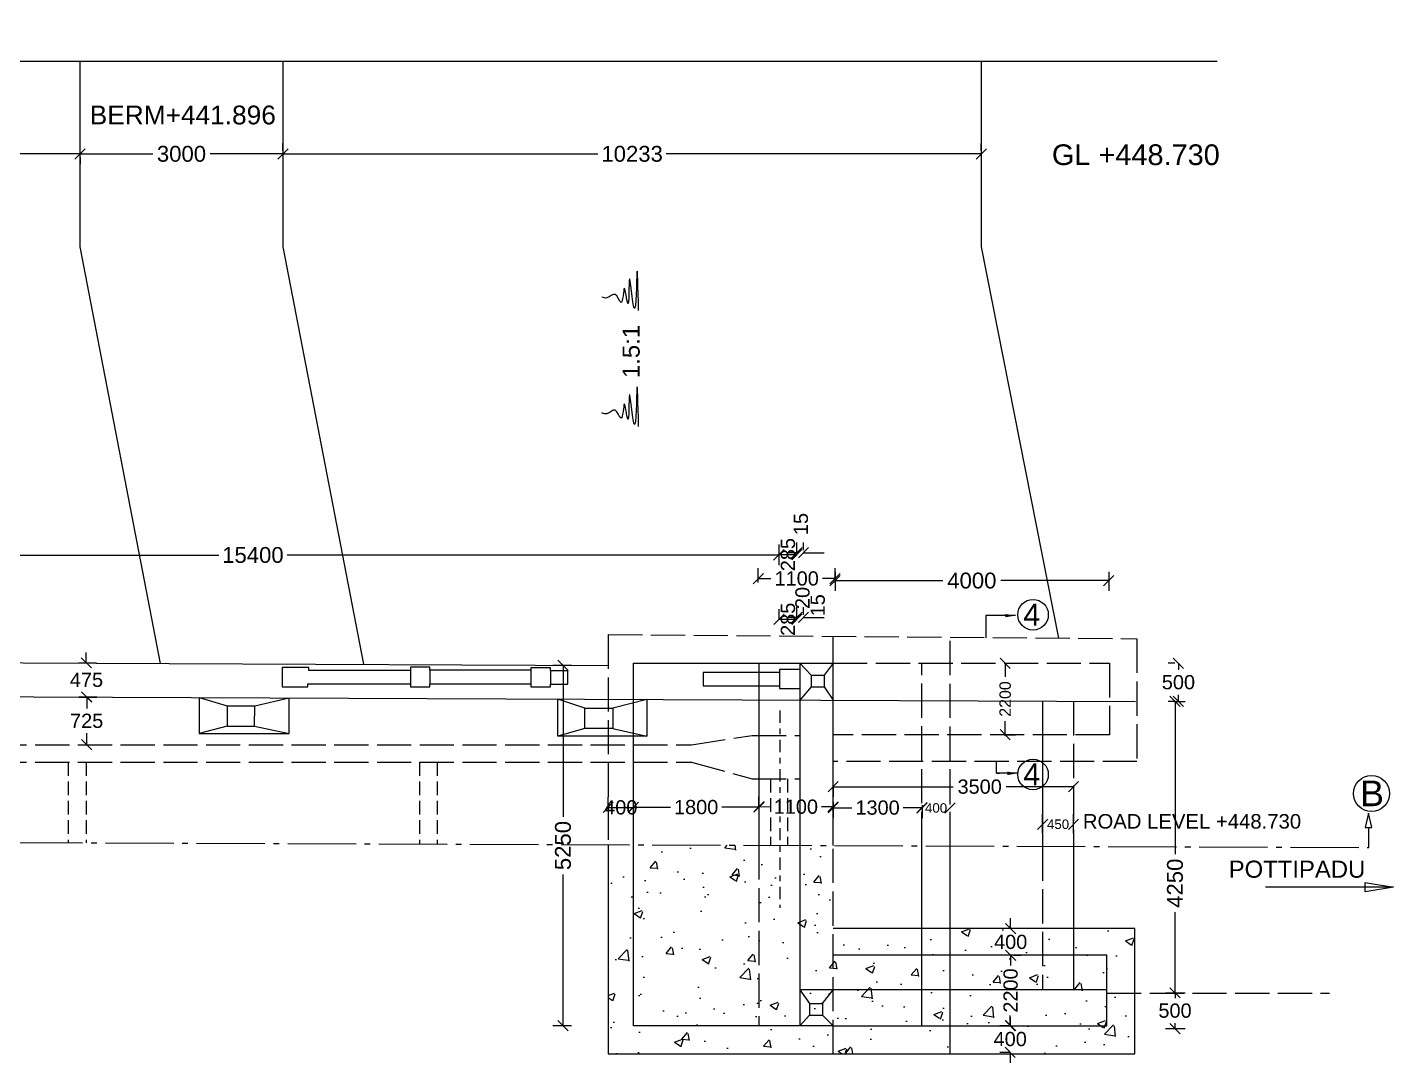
# Model space of a CAD drawing. Header units: inches. Extents: x 19201.6 to 19297.2, y 19008.4 to 19074.4.
# Drawn here: x 19255.71 to 19279.64, y 19025.05 to 19043.22 of the extents above; entities that cross this region are included whole.
import ezdxf

# ---------------------------------------------------------------- set-up
doc = ezdxf.new("R2010")
doc.units = ezdxf.units.IN
doc.header["$MEASUREMENT"] = 0
doc.linetypes.add('ACAD_ISO02W100', pattern=[15, 12, -3])
doc.linetypes.add('ACAD_ISO04W100', pattern=[30, 24, -3, 0, -3])
for name, color, linetype in [('DIMENSION', 255, 'Continuous'), ('DRAWING', 2, 'Continuous'), ('HATCH', 255, 'Continuous'), ('TEXT', 255, 'Continuous')]:
    doc.layers.add(name, color=color, linetype=linetype)
doc.styles.get("Standard").update_dxf_attribs({"font": 'arial.ttf'})
doc.dimstyles.get("Standard").update_dxf_attribs({"dimtxt": 0.25, "dimasz": 0.18, "dimexe": 0.18, "dimexo": 0.0625, "dimgap": 0.09, "dimtad": 0, "dimtih": 1, "dimtoh": 1, "dimdec": 4, "dimzin": 0, "dimdsep": 46, "dimtxsty": 'Standard', "dimblk": 'OBLIQUE', "dimcen": 0.09, "dimadec": 0, "dimazin": 0, "dimtfac": 1, "dimtdec": 4, "dimtofl": 0, "dimtmove": 0, "dimatfit": 3, "dimfxl": 1, "dimtolj": 1, "dimtzin": 0, "dimarcsym": 0})

# ---------------------------------------------------------------- blocks, each defined once
blk = doc.blocks.new('_Oblique')
at = {"color": 0, "linetype": 'ByBlock', "lineweight": -2}
blk.add_line((-0.5, -0.5), (0.5, 0.5), dxfattribs=at)
blk = doc.blocks.new('*D2')
at = {"layer": 'Defpoints', "color": 0, "transparency": 16777216}
for p in [(19272.958, 19026.934), (19272.958, 19025.698), (19272.966, 19025.698)]:
    blk.add_point(p, dxfattribs=at)
at = {"layer": 'DIMENSION', "color": 0, "lineweight": -2, "transparency": 16777216}
for p, q in [((19272.966, 19026.934), (19272.966, 19026.781)), ((19273.02, 19026.934), (19273.146, 19026.934)), ((19272.966, 19025.698), (19272.966, 19025.851)), ((19273.02, 19025.698), (19273.146, 19025.698))]:
    blk.add_line(p, q, dxfattribs=at)
at = {"layer": 'DIMENSION', "color": 0, "lineweight": -2, "transparency": 16777216, "xscale": 0.18, "yscale": 0.18, "zscale": 0.18}
for p, rotation in [((19272.966, 19026.934), 90), ((19272.966, 19025.698), 270)]:
    blk.add_blockref('_Oblique', p, dxfattribs=dict(at, rotation=rotation))
at = {"layer": 'DIMENSION', "color": 0, "transparency": 16777216, "insert": (19272.966, 19026.316), "char_height": 0.25, "attachment_point": 5, "rotation": 90}
blk.add_mtext('\\A1;2200', dxfattribs=at)
blk = doc.blocks.new('*D4')
at = {"layer": 'Defpoints', "color": 0, "transparency": 16777216}
for p in [(19273.025, 19027.403), (19272.966, 19026.934), (19273.025, 19026.934)]:
    blk.add_point(p, dxfattribs=at)
at = {"layer": 'DIMENSION', "color": 0, "lineweight": -2, "transparency": 16777216}
for p, q in [((19272.966, 19027.403), (19272.966, 19027.583)), ((19272.963, 19027.403), (19272.786, 19027.403)), ((19272.963, 19026.934), (19272.786, 19026.934)), ((19272.966, 19026.934), (19272.966, 19026.754))]:
    blk.add_line(p, q, dxfattribs=at)
at = {"layer": 'DIMENSION', "color": 0, "lineweight": -2, "transparency": 16777216, "xscale": 0.18, "yscale": 0.18, "zscale": 0.18}
for p, rotation in [((19272.966, 19027.403), 270), ((19272.966, 19026.934), 90)]:
    blk.add_blockref('_Oblique', p, dxfattribs=dict(at, rotation=rotation))
at = {"layer": 'DIMENSION', "color": 0, "transparency": 16777216, "insert": (19272.966, 19027.168), "char_height": 0.25, "attachment_point": 5}
blk.add_mtext('\\A1;400', dxfattribs=at)
blk = doc.blocks.new('*D5')
at = {"layer": 'Defpoints', "color": 0, "transparency": 16777216}
for p in [(19273.017, 19025.698), (19272.958, 19025.229), (19273.017, 19025.229)]:
    blk.add_point(p, dxfattribs=at)
at = {"layer": 'DIMENSION', "color": 0, "lineweight": -2, "transparency": 16777216}
for p, q in [((19272.958, 19025.698), (19272.958, 19025.878)), ((19272.954, 19025.698), (19272.778, 19025.698)), ((19272.954, 19025.229), (19272.778, 19025.229)), ((19272.958, 19025.229), (19272.958, 19025.049))]:
    blk.add_line(p, q, dxfattribs=at)
at = {"layer": 'DIMENSION', "color": 0, "lineweight": -2, "transparency": 16777216, "xscale": 0.18, "yscale": 0.18, "zscale": 0.18}
for p, rotation in [((19272.958, 19025.698), 270), ((19272.958, 19025.229), 90)]:
    blk.add_blockref('_Oblique', p, dxfattribs=dict(at, rotation=rotation))
at = {"layer": 'DIMENSION', "color": 0, "transparency": 16777216, "insert": (19272.958, 19025.463), "char_height": 0.25, "attachment_point": 5}
blk.add_mtext('\\A1;400', dxfattribs=at)
blk = doc.blocks.new('*D41')
at = {"layer": 'Defpoints', "color": 0, "transparency": 16777216}
for p in [(19250.435, 19034.032), (19268.896, 19034.032), (19268.896, 19033.958)]:
    blk.add_point(p, dxfattribs=at)
at = {"layer": 'DIMENSION', "color": 0, "lineweight": -2, "transparency": 16777216}
for p, q in [((19250.435, 19033.97), (19250.435, 19033.778)), ((19250.435, 19033.958), (19259.066, 19033.958)), ((19268.896, 19033.958), (19260.265, 19033.958)), ((19268.896, 19033.97), (19268.896, 19033.778))]:
    blk.add_line(p, q, dxfattribs=at)
at = {"layer": 'DIMENSION', "color": 0, "lineweight": -2, "transparency": 16777216, "xscale": 0.18, "yscale": 0.18, "zscale": 0.18, "rotation": 180}
blk.add_blockref('_Oblique', (19250.435, 19033.958), dxfattribs=at)
at = {"layer": 'DIMENSION', "color": 0, "lineweight": -2, "transparency": 16777216, "xscale": 0.18, "yscale": 0.18, "zscale": 0.18}
blk.add_blockref('_Oblique', (19268.896, 19033.958), dxfattribs=at)
at = {"layer": 'DIMENSION', "color": 0, "transparency": 16777216, "insert": (19259.666, 19033.958), "char_height": 0.2778, "attachment_point": 5}
blk.add_mtext('\\A1;15400', dxfattribs=at)
blk = doc.blocks.new('*D42')
at = {"layer": 'Defpoints', "color": 0, "transparency": 16777216}
for p in [(19269.883, 19033.546), (19268.536, 19033.412), (19269.883, 19033.412)]:
    blk.add_point(p, dxfattribs=at)
at = {"layer": 'DIMENSION', "color": 0, "lineweight": -2, "transparency": 16777216}
for p, q in [((19268.536, 19033.475), (19268.536, 19033.726)), ((19269.883, 19033.475), (19269.883, 19033.726)), ((19268.536, 19033.546), (19268.759, 19033.546)), ((19269.883, 19033.546), (19269.661, 19033.546))]:
    blk.add_line(p, q, dxfattribs=at)
at = {"layer": 'DIMENSION', "color": 0, "lineweight": -2, "transparency": 16777216, "xscale": 0.18, "yscale": 0.18, "zscale": 0.18, "rotation": 180}
blk.add_blockref('_Oblique', (19268.536, 19033.546), dxfattribs=at)
at = {"layer": 'DIMENSION', "color": 0, "lineweight": -2, "transparency": 16777216, "xscale": 0.18, "yscale": 0.18, "zscale": 0.18}
blk.add_blockref('_Oblique', (19269.883, 19033.546), dxfattribs=at)
at = {"layer": 'DIMENSION', "color": 0, "transparency": 16777216, "insert": (19269.21, 19033.546), "char_height": 0.25, "attachment_point": 5}
blk.add_mtext('\\A1;1100', dxfattribs=at)
blk = doc.blocks.new('*D50')
at = {"layer": 'Defpoints', "color": 0, "transparency": 16777216}
for p in [(19256.54, 19032.064), (19256.547, 19031.467), (19256.748, 19031.469)]:
    blk.add_point(p, dxfattribs=at)
at = {"layer": 'DIMENSION', "color": 0, "lineweight": -2, "transparency": 16777216}
for p, q in [((19256.602, 19032.065), (19256.921, 19032.069)), ((19256.741, 19032.067), (19256.739, 19032.247)), ((19256.609, 19031.468), (19256.928, 19031.472)), ((19256.748, 19031.469), (19256.75, 19031.289))]:
    blk.add_line(p, q, dxfattribs=at)
at = {"layer": 'DIMENSION', "color": 0, "lineweight": -2, "transparency": 16777216, "xscale": 0.18, "yscale": 0.18, "zscale": 0.18}
for p, rotation in [((19256.741, 19032.067), 270.6913834979884), ((19256.748, 19031.469), 90.69138349798837)]:
    blk.add_blockref('_Oblique', p, dxfattribs=dict(at, rotation=rotation))
at = {"layer": 'DIMENSION', "color": 0, "transparency": 16777216, "insert": (19256.745, 19031.768), "char_height": 0.25, "attachment_point": 5}
blk.add_mtext('\\A1;475', dxfattribs=at)
blk = doc.blocks.new('*D51')
at = {"layer": 'Defpoints', "color": 0, "transparency": 16777216}
for p in [(19256.547, 19031.467), (19256.547, 19030.629), (19256.748, 19030.629)]:
    blk.add_point(p, dxfattribs=at)
at = {"layer": 'DIMENSION', "color": 0, "lineweight": -2, "transparency": 16777216}
for p, q in [((19256.609, 19031.467), (19256.928, 19031.467)), ((19256.748, 19031.467), (19256.748, 19031.265)), ((19256.748, 19030.629), (19256.748, 19030.83)), ((19256.609, 19030.629), (19256.928, 19030.629))]:
    blk.add_line(p, q, dxfattribs=at)
at = {"layer": 'DIMENSION', "color": 0, "lineweight": -2, "transparency": 16777216, "xscale": 0.18, "yscale": 0.18, "zscale": 0.18}
for p, rotation in [((19256.748, 19031.467), 90), ((19256.748, 19030.629), 270)]:
    blk.add_blockref('_Oblique', p, dxfattribs=dict(at, rotation=rotation))
at = {"layer": 'DIMENSION', "color": 0, "transparency": 16777216, "insert": (19256.748, 19031.048), "char_height": 0.25, "attachment_point": 5}
blk.add_mtext('\\A1;725', dxfattribs=at)
blk = doc.blocks.new('*D52')
at = {"layer": 'Defpoints', "color": 0, "transparency": 16777216}
for p in [(19269.213, 19033.966), (19268.902, 19033.904), (19269.213, 19033.904)]:
    blk.add_point(p, dxfattribs=at)
at = {"layer": 'DIMENSION', "color": 0, "lineweight": -2, "transparency": 16777216}
for p, q in [((19268.902, 19033.966), (19268.902, 19034.146)), ((19268.902, 19033.966), (19269.213, 19033.966)), ((19269.213, 19033.966), (19269.213, 19034.146))]:
    blk.add_line(p, q, dxfattribs=at)
at = {"layer": 'DIMENSION', "color": 0, "lineweight": -2, "transparency": 16777216, "xscale": 0.18, "yscale": 0.18, "zscale": 0.18, "rotation": 180}
blk.add_blockref('_Oblique', (19268.902, 19033.966), dxfattribs=at)
at = {"layer": 'DIMENSION', "color": 0, "lineweight": -2, "transparency": 16777216, "xscale": 0.18, "yscale": 0.18, "zscale": 0.18}
blk.add_blockref('_Oblique', (19269.213, 19033.966), dxfattribs=at)
at = {"layer": 'DIMENSION', "color": 0, "transparency": 16777216, "insert": (19269.058, 19033.966), "char_height": 0.25, "attachment_point": 5, "rotation": 90}
blk.add_mtext('\\A1;285', dxfattribs=at)
blk = doc.blocks.new('*D53')
at = {"layer": 'Defpoints', "color": 0, "transparency": 16777216}
for p in [(19269.883, 19033.726), (19274.687, 19033.726), (19274.687, 19033.509)]:
    blk.add_point(p, dxfattribs=at)
at = {"layer": 'DIMENSION', "color": 0, "lineweight": -2, "transparency": 16777216}
for p, q in [((19269.883, 19033.664), (19269.883, 19033.329)), ((19269.883, 19033.509), (19271.775, 19033.509)), ((19274.687, 19033.509), (19272.795, 19033.509)), ((19274.687, 19033.664), (19274.687, 19033.329))]:
    blk.add_line(p, q, dxfattribs=at)
at = {"layer": 'DIMENSION', "color": 0, "lineweight": -2, "transparency": 16777216, "xscale": 0.18, "yscale": 0.18, "zscale": 0.18, "rotation": 180}
blk.add_blockref('_Oblique', (19269.883, 19033.509), dxfattribs=at)
at = {"layer": 'DIMENSION', "color": 0, "lineweight": -2, "transparency": 16777216, "xscale": 0.18, "yscale": 0.18, "zscale": 0.18}
blk.add_blockref('_Oblique', (19274.687, 19033.509), dxfattribs=at)
at = {"layer": 'DIMENSION', "color": 0, "transparency": 16777216, "insert": (19272.285, 19033.509), "char_height": 0.2778, "attachment_point": 5}
blk.add_mtext('\\A1;4000', dxfattribs=at)
blk = doc.blocks.new('*D54')
at = {"layer": 'Defpoints', "color": 0, "transparency": 16777216}
for p in [(19272.788, 19032.06), (19272.788, 19030.804), (19272.87, 19030.804)]:
    blk.add_point(p, dxfattribs=at)
at = {"layer": 'DIMENSION', "color": 0, "lineweight": -2, "transparency": 16777216}
for p, q in [((19272.851, 19032.06), (19273.05, 19032.06)), ((19272.87, 19032.06), (19272.87, 19031.822)), ((19272.87, 19030.804), (19272.87, 19031.042)), ((19272.851, 19030.804), (19273.05, 19030.804))]:
    blk.add_line(p, q, dxfattribs=at)
at = {"layer": 'DIMENSION', "color": 0, "lineweight": -2, "transparency": 16777216, "xscale": 0.18, "yscale": 0.18, "zscale": 0.18}
for p, rotation in [((19272.87, 19032.06), 90), ((19272.87, 19030.804), 270)]:
    blk.add_blockref('_Oblique', p, dxfattribs=dict(at, rotation=rotation))
at = {"layer": 'DIMENSION', "color": 0, "transparency": 16777216, "insert": (19272.87, 19031.432), "char_height": 0.2, "attachment_point": 5, "rotation": 90}
blk.add_mtext('\\A1;2200', dxfattribs=at)
blk = doc.blocks.new('*D55')
at = {"layer": 'Defpoints', "color": 0, "transparency": 16777216}
for p in [(19269.85, 19029.975), (19269.85, 19029.893), (19274.069, 19029.975)]:
    blk.add_point(p, dxfattribs=at)
at = {"layer": 'DIMENSION', "color": 0, "lineweight": -2, "transparency": 16777216}
for p, q in [((19269.85, 19029.913), (19269.85, 19029.713)), ((19269.85, 19029.893), (19271.959, 19029.893)), ((19274.069, 19029.893), (19272.885, 19029.893)), ((19274.069, 19029.913), (19274.069, 19029.713))]:
    blk.add_line(p, q, dxfattribs=at)
at = {"layer": 'DIMENSION', "color": 0, "lineweight": -2, "transparency": 16777216, "xscale": 0.18, "yscale": 0.18, "zscale": 0.18, "rotation": 180}
blk.add_blockref('_Oblique', (19269.85, 19029.893), dxfattribs=at)
at = {"layer": 'DIMENSION', "color": 0, "lineweight": -2, "transparency": 16777216, "xscale": 0.18, "yscale": 0.18, "zscale": 0.18}
blk.add_blockref('_Oblique', (19274.069, 19029.893), dxfattribs=at)
at = {"layer": 'DIMENSION', "color": 0, "transparency": 16777216, "insert": (19272.422, 19029.893), "char_height": 0.25, "attachment_point": 5}
blk.add_mtext('\\A1;3500', dxfattribs=at)
blk = doc.blocks.new('*D61')
at = {"layer": 'Defpoints', "color": 0, "transparency": 16777216}
for p in [(19246.475, 19041.028), (19256.631, 19040.998), (19256.631, 19040.998)]:
    blk.add_point(p, dxfattribs=at)
at = {"layer": 'DIMENSION', "color": 0, "lineweight": -2, "transparency": 16777216}
for p, q in [((19256.631, 19041.06), (19256.631, 19041.178)), ((19246.475, 19040.998), (19251.048, 19040.998)), ((19246.475, 19040.965), (19246.475, 19040.818)), ((19256.631, 19040.998), (19252.057, 19040.998))]:
    blk.add_line(p, q, dxfattribs=at)
at = {"layer": 'DIMENSION', "color": 0, "lineweight": -2, "transparency": 16777216, "xscale": 0.18, "yscale": 0.18, "zscale": 0.18, "rotation": 180}
blk.add_blockref('_Oblique', (19246.475, 19040.998), dxfattribs=at)
at = {"layer": 'DIMENSION', "color": 0, "lineweight": -2, "transparency": 16777216, "xscale": 0.18, "yscale": 0.18, "zscale": 0.18}
blk.add_blockref('_Oblique', (19256.631, 19040.998), dxfattribs=at)
at = {"layer": 'DIMENSION', "color": 0, "transparency": 16777216, "insert": (19251.553, 19040.998), "char_height": 0.2778, "attachment_point": 5}
blk.add_mtext('\\A1;8400', dxfattribs=at)
blk = doc.blocks.new('*D62')
at = {"layer": 'Defpoints', "color": 0, "transparency": 16777216}
for p in [(19256.631, 19040.998), (19260.192, 19040.998), (19260.192, 19040.998)]:
    blk.add_point(p, dxfattribs=at)
at = {"layer": 'DIMENSION', "color": 0, "lineweight": -2, "transparency": 16777216}
for p, q in [((19260.192, 19041.06), (19260.192, 19041.178)), ((19256.631, 19040.998), (19257.907, 19040.998)), ((19256.631, 19040.935), (19256.631, 19040.818)), ((19260.192, 19040.998), (19258.916, 19040.998))]:
    blk.add_line(p, q, dxfattribs=at)
at = {"layer": 'DIMENSION', "color": 0, "lineweight": -2, "transparency": 16777216, "xscale": 0.18, "yscale": 0.18, "zscale": 0.18, "rotation": 180}
blk.add_blockref('_Oblique', (19256.631, 19040.998), dxfattribs=at)
at = {"layer": 'DIMENSION', "color": 0, "lineweight": -2, "transparency": 16777216, "xscale": 0.18, "yscale": 0.18, "zscale": 0.18}
blk.add_blockref('_Oblique', (19260.192, 19040.998), dxfattribs=at)
at = {"layer": 'DIMENSION', "color": 0, "transparency": 16777216, "insert": (19258.412, 19040.998), "char_height": 0.2778, "attachment_point": 5}
blk.add_mtext('\\A1;3000', dxfattribs=at)
blk = doc.blocks.new('*D63')
at = {"layer": 'Defpoints', "color": 0, "transparency": 16777216}
for p in [(19260.192, 19041.178), (19272.451, 19040.998), (19272.451, 19040.998)]:
    blk.add_point(p, dxfattribs=at)
at = {"layer": 'DIMENSION', "color": 0, "lineweight": -2, "transparency": 16777216}
for p, q in [((19260.192, 19041.115), (19260.192, 19040.818)), ((19272.451, 19041.06), (19272.451, 19041.178)), ((19260.192, 19040.998), (19265.722, 19040.998)), ((19272.451, 19040.998), (19266.921, 19040.998))]:
    blk.add_line(p, q, dxfattribs=at)
at = {"layer": 'DIMENSION', "color": 0, "lineweight": -2, "transparency": 16777216, "xscale": 0.18, "yscale": 0.18, "zscale": 0.18, "rotation": 180}
blk.add_blockref('_Oblique', (19260.192, 19040.998), dxfattribs=at)
at = {"layer": 'DIMENSION', "color": 0, "lineweight": -2, "transparency": 16777216, "xscale": 0.18, "yscale": 0.18, "zscale": 0.18}
blk.add_blockref('_Oblique', (19272.451, 19040.998), dxfattribs=at)
at = {"layer": 'DIMENSION', "color": 0, "transparency": 16777216, "insert": (19266.322, 19040.998), "char_height": 0.2778, "attachment_point": 5}
blk.add_mtext('\\A1;10233', dxfattribs=at)
blk = doc.blocks.new('*D64')
at = {"layer": 'Defpoints', "color": 0, "transparency": 16777216}
for p in [(19265.902, 19029.465), (19266.344, 19029.529), (19266.344, 19029.463)]:
    blk.add_point(p, dxfattribs=at)
at = {"layer": 'DIMENSION', "color": 0, "lineweight": -2, "transparency": 16777216}
for p, q in [((19265.902, 19029.528), (19265.902, 19029.709)), ((19266.344, 19029.526), (19266.344, 19029.709)), ((19265.902, 19029.529), (19266.344, 19029.529))]:
    blk.add_line(p, q, dxfattribs=at)
at = {"layer": 'DIMENSION', "color": 0, "lineweight": -2, "transparency": 16777216, "xscale": 0.18, "yscale": 0.18, "zscale": 0.18, "rotation": 180}
blk.add_blockref('_Oblique', (19265.902, 19029.529), dxfattribs=at)
at = {"layer": 'DIMENSION', "color": 0, "lineweight": -2, "transparency": 16777216, "xscale": 0.18, "yscale": 0.18, "zscale": 0.18}
blk.add_blockref('_Oblique', (19266.344, 19029.529), dxfattribs=at)
at = {"layer": 'DIMENSION', "color": 0, "transparency": 16777216, "insert": (19266.123, 19029.529), "char_height": 0.25, "attachment_point": 5}
blk.add_mtext('\\A1;400', dxfattribs=at)
blk = doc.blocks.new('*D65')
at = {"layer": 'Defpoints', "color": 0, "transparency": 16777216}
for p in [(19266.344, 19029.467), (19268.548, 19029.534), (19268.548, 19029.459)]:
    blk.add_point(p, dxfattribs=at)
at = {"layer": 'DIMENSION', "color": 0, "lineweight": -2, "transparency": 16777216}
for p, q in [((19266.344, 19029.529), (19266.344, 19029.714)), ((19268.548, 19029.521), (19268.548, 19029.714)), ((19266.344, 19029.534), (19266.995, 19029.534)), ((19268.548, 19029.534), (19267.897, 19029.534))]:
    blk.add_line(p, q, dxfattribs=at)
at = {"layer": 'DIMENSION', "color": 0, "lineweight": -2, "transparency": 16777216, "xscale": 0.18, "yscale": 0.18, "zscale": 0.18, "rotation": 180}
blk.add_blockref('_Oblique', (19266.344, 19029.534), dxfattribs=at)
at = {"layer": 'DIMENSION', "color": 0, "lineweight": -2, "transparency": 16777216, "xscale": 0.18, "yscale": 0.18, "zscale": 0.18}
blk.add_blockref('_Oblique', (19268.548, 19029.534), dxfattribs=at)
at = {"layer": 'DIMENSION', "color": 0, "transparency": 16777216, "insert": (19267.446, 19029.534), "char_height": 0.25, "attachment_point": 5}
blk.add_mtext('\\A1;1800', dxfattribs=at)
blk = doc.blocks.new('*D66')
at = {"layer": 'Defpoints', "color": 0, "transparency": 16777216}
for p in [(19265.319, 19032.021), (19265.109, 19025.698), (19265.319, 19025.698)]:
    blk.add_point(p, dxfattribs=at)
at = {"layer": 'DIMENSION', "color": 0, "lineweight": -2, "transparency": 16777216}
for p, q in [((19265.257, 19032.021), (19264.929, 19032.021)), ((19265.109, 19032.021), (19265.109, 19029.364)), ((19265.109, 19025.698), (19265.109, 19028.355)), ((19265.257, 19025.698), (19264.929, 19025.698))]:
    blk.add_line(p, q, dxfattribs=at)
at = {"layer": 'DIMENSION', "color": 0, "lineweight": -2, "transparency": 16777216, "xscale": 0.18, "yscale": 0.18, "zscale": 0.18}
for p, rotation in [((19265.109, 19032.021), 90), ((19265.109, 19025.698), 270)]:
    blk.add_blockref('_Oblique', p, dxfattribs=dict(at, rotation=rotation))
at = {"layer": 'DIMENSION', "color": 0, "transparency": 16777216, "insert": (19265.109, 19028.86), "char_height": 0.2778, "attachment_point": 5, "rotation": 90}
blk.add_mtext('\\A1;5250', dxfattribs=at)
blk = doc.blocks.new('*D67')
at = {"layer": 'Defpoints', "color": 0, "transparency": 16777216}
for p in [(19268.548, 19029.695), (19269.85, 19029.691), (19269.849, 19029.539)]:
    blk.add_point(p, dxfattribs=at)
at = {"layer": 'DIMENSION', "color": 0, "lineweight": -2, "transparency": 16777216}
for p, q in [((19268.548, 19029.632), (19268.547, 19029.363)), ((19269.85, 19029.628), (19269.849, 19029.359)), ((19268.548, 19029.543), (19268.745, 19029.542)), ((19269.849, 19029.539), (19269.648, 19029.539))]:
    blk.add_line(p, q, dxfattribs=at)
at = {"layer": 'DIMENSION', "color": 0, "lineweight": -2, "transparency": 16777216, "xscale": 0.18, "yscale": 0.18, "zscale": 0.18}
for p, rotation in [((19268.548, 19029.543), 179.8193089298456), ((19269.849, 19029.539), 359.8193089298456)]:
    blk.add_blockref('_Oblique', p, dxfattribs=dict(at, rotation=rotation))
at = {"layer": 'DIMENSION', "color": 0, "transparency": 16777216, "insert": (19269.196, 19029.541), "char_height": 0.25, "attachment_point": 5}
blk.add_mtext('\\A1;1100', dxfattribs=at)
blk = doc.blocks.new('*D68')
at = {"layer": 'Defpoints', "color": 0, "transparency": 16777216}
for p in [(19269.85, 19029.628), (19271.411, 19029.628), (19271.411, 19029.525)]:
    blk.add_point(p, dxfattribs=at)
at = {"layer": 'DIMENSION', "color": 0, "lineweight": -2, "transparency": 16777216}
for p, q in [((19269.85, 19029.566), (19269.85, 19029.345)), ((19269.85, 19029.525), (19270.179, 19029.525)), ((19271.411, 19029.525), (19271.081, 19029.525)), ((19271.411, 19029.566), (19271.411, 19029.345))]:
    blk.add_line(p, q, dxfattribs=at)
at = {"layer": 'DIMENSION', "color": 0, "lineweight": -2, "transparency": 16777216, "xscale": 0.18, "yscale": 0.18, "zscale": 0.18, "rotation": 180}
blk.add_blockref('_Oblique', (19269.85, 19029.525), dxfattribs=at)
at = {"layer": 'DIMENSION', "color": 0, "lineweight": -2, "transparency": 16777216, "xscale": 0.18, "yscale": 0.18, "zscale": 0.18}
blk.add_blockref('_Oblique', (19271.411, 19029.525), dxfattribs=at)
at = {"layer": 'DIMENSION', "color": 0, "transparency": 16777216, "insert": (19270.63, 19029.525), "char_height": 0.25, "attachment_point": 5}
blk.add_mtext('\\A1;1300', dxfattribs=at)
blk = doc.blocks.new('*D69')
at = {"layer": 'Defpoints', "color": 0, "transparency": 16777216}
for p in [(19275.911, 19032.06), (19275.911, 19031.391), (19275.911, 19031.391)]:
    blk.add_point(p, dxfattribs=at)
at = {"layer": 'DIMENSION', "color": 0, "lineweight": -2, "transparency": 16777216}
for p, q in [((19275.849, 19032.06), (19275.731, 19032.06)), ((19275.911, 19032.06), (19275.911, 19031.943)), ((19275.849, 19031.391), (19275.731, 19031.391)), ((19275.911, 19031.391), (19275.911, 19031.508))]:
    blk.add_line(p, q, dxfattribs=at)
at = {"layer": 'DIMENSION', "color": 0, "lineweight": -2, "transparency": 16777216, "xscale": 0.18, "yscale": 0.18, "zscale": 0.18}
for p, rotation in [((19275.911, 19032.06), 90), ((19275.911, 19031.391), 270)]:
    blk.add_blockref('_Oblique', p, dxfattribs=dict(at, rotation=rotation))
at = {"layer": 'DIMENSION', "color": 0, "transparency": 16777216, "insert": (19275.911, 19031.726), "char_height": 0.25, "attachment_point": 5}
blk.add_mtext('\\A1;500', dxfattribs=at)
blk = doc.blocks.new('*D70')
at = {"layer": 'Defpoints', "color": 0, "transparency": 16777216}
for p in [(19275.79, 19031.391), (19275.79, 19026.276), (19275.851, 19026.276)]:
    blk.add_point(p, dxfattribs=at)
at = {"layer": 'DIMENSION', "color": 0, "lineweight": -2, "transparency": 16777216}
for p, q in [((19275.851, 19031.391), (19275.851, 19028.709)), ((19275.852, 19031.391), (19276.031, 19031.391)), ((19275.851, 19026.276), (19275.851, 19027.689)), ((19275.852, 19026.276), (19276.031, 19026.276))]:
    blk.add_line(p, q, dxfattribs=at)
at = {"layer": 'DIMENSION', "color": 0, "lineweight": -2, "transparency": 16777216, "xscale": 0.18, "yscale": 0.18, "zscale": 0.18}
for p, rotation in [((19275.851, 19031.391), 90), ((19275.851, 19026.276), 270)]:
    blk.add_blockref('_Oblique', p, dxfattribs=dict(at, rotation=rotation))
at = {"layer": 'DIMENSION', "color": 0, "transparency": 16777216, "insert": (19275.851, 19028.199), "char_height": 0.2778, "attachment_point": 5, "rotation": 90}
blk.add_mtext('\\A1;4250', dxfattribs=at)
blk = doc.blocks.new('*D71')
at = {"layer": 'Defpoints', "color": 0, "transparency": 16777216}
for p in [(19274.069, 19029.233), (19273.527, 19029.016), (19274.069, 19029.016)]:
    blk.add_point(p, dxfattribs=at)
at = {"layer": 'DIMENSION', "color": 0, "lineweight": -2, "transparency": 16777216}
for p, q in [((19273.527, 19029.078), (19273.527, 19029.413)), ((19274.069, 19029.078), (19274.069, 19029.413)), ((19273.527, 19029.233), (19273.527, 19029.233)), ((19274.069, 19029.233), (19274.069, 19029.233))]:
    blk.add_line(p, q, dxfattribs=at)
at = {"layer": 'DIMENSION', "color": 0, "lineweight": -2, "transparency": 16777216, "xscale": 0.18, "yscale": 0.18, "zscale": 0.18, "rotation": 180}
blk.add_blockref('_Oblique', (19273.527, 19029.233), dxfattribs=at)
at = {"layer": 'DIMENSION', "color": 0, "lineweight": -2, "transparency": 16777216, "xscale": 0.18, "yscale": 0.18, "zscale": 0.18}
blk.add_blockref('_Oblique', (19274.069, 19029.233), dxfattribs=at)
at = {"layer": 'DIMENSION', "color": 0, "transparency": 16777216, "insert": (19273.798, 19029.233), "char_height": 0.1667, "attachment_point": 5}
blk.add_mtext('\\A1;450', dxfattribs=at)
blk = doc.blocks.new('*D72')
at = {"layer": 'Defpoints', "color": 0, "transparency": 16777216}
for p in [(19275.623, 19026.276), (19275.623, 19025.647), (19275.851, 19025.647)]:
    blk.add_point(p, dxfattribs=at)
at = {"layer": 'DIMENSION', "color": 0, "lineweight": -2, "transparency": 16777216}
for p, q in [((19275.686, 19026.276), (19276.031, 19026.276)), ((19275.851, 19026.276), (19275.851, 19026.179)), ((19275.686, 19025.647), (19276.031, 19025.647)), ((19275.851, 19025.647), (19275.851, 19025.744))]:
    blk.add_line(p, q, dxfattribs=at)
at = {"layer": 'DIMENSION', "color": 0, "lineweight": -2, "transparency": 16777216, "xscale": 0.18, "yscale": 0.18, "zscale": 0.18}
for p, rotation in [((19275.851, 19026.276), 90), ((19275.851, 19025.647), 270)]:
    blk.add_blockref('_Oblique', p, dxfattribs=dict(at, rotation=rotation))
at = {"layer": 'DIMENSION', "color": 0, "transparency": 16777216, "insert": (19275.851, 19025.962), "char_height": 0.25, "attachment_point": 5}
blk.add_mtext('\\A1;500', dxfattribs=at)

msp = doc.modelspace()

# ---------------------------------------------------------------- hatches: boundary and pattern name
at = {"layer": 'HATCH'}
h = msp.add_hatch(dxfattribs=at)
h.set_pattern_fill('AR-CONC', color=256, scale=0.2, style=0)
h.set_pattern_definition([(50, (0, 0), (1.434520365, -0.12550427), [0.15, -1.65]), (355, (0, 0), (-0.27750267, 1.50438427), [0.12, -1.32]), (100.4514, (0.1195, -0.0105), (1.15701876, 1.378879084), [0.12748038, -1.402284224]), (46.1842, (0, 0.4), (2.1344821, -0.33103803), [0.225, -2.475]), (96.6356, (0.1779, 0.3724), (1.86932541, 1.94823574), [0.19122058, -2.103426]), (351.1842, (0, 0.4), (1.86932389, 1.9482372), [0.18, -1.98]), (21, (0.2, 0.3), (1.193814104, -0.80523778), [0.15, -1.65]), (326, (0.2, 0.3), (0.48663066, 1.45030009), [0.12, -1.32]), (71.4514, (0.2995, 0.2329), (1.68044526, 0.64506099), [0.12748038, -1.402284224]), (37.5, (0, 0), (0.024319711, 0.665787708), [0, -1.304, 0, -1.34, 0, -1.325]), (7.5, (0, 0), (0.526139075, 0.788823424), [0, -0.764, 0, -1.274, 0, -0.505]), (327.5, (-0.446, 0), (1.067644872, -0.045109743), [0, -0.5, 0, -1.56, 0, -2.07]), (317.5, (-0.646, 0), (1.16637234, 0.200209965), [0, -0.65, 0, -1.036, 0, -1.47])])
h.paths.add_polyline_path([(19269.8499, 19028.85862), (19265.90221, 19028.87313), (19265.90221, 19025.20318), (19275.14692, 19025.20318), (19275.14692, 19027.40274), (19274.06883, 19027.40274), (19269.8499, 19027.40274)])

# ---------------------------------------------------------------- linework, layer by layer
at = {"layer": 'DIMENSION'}
for p, q in [((19269.21527, 19034.0417), (19269.21527, 19034.17932)), ((19269.33003, 19034.0417), (19269.33003, 19034.17932)), ((19269.21527, 19033.99932), (19269.03527, 19033.99932)), ((19269.33003, 19033.99932), (19269.69003, 19033.99932)), ((19268.90207, 19032.8315), (19268.90207, 19033.01119)), ((19269.21344, 19032.8315), (19269.21344, 19033.01119)), ((19269.21527, 19032.9069), (19269.21527, 19033.04451)), ((19269.33003, 19032.9069), (19269.33003, 19033.04451)), ((19268.90207, 19032.83119), (19269.21344, 19032.83119)), ((19269.21527, 19032.86451), (19269.03527, 19032.86451)), ((19269.33003, 19032.86451), (19269.69003, 19032.86451)), ((19271.90304, 19029.58169), (19271.90304, 19029.69919)), ((19271.41087, 19029.56584), (19271.41087, 19029.33919))]:
    msp.add_line(p, q, dxfattribs=at)
for points in [[(19272.529, 19032.89586), (19272.529, 19032.50805)], [(19272.71761, 19030.12773), (19272.71761, 19030.33344)], [(19279.19072, 19029.17498), (19279.30742, 19029.17498), (19279.24509, 19029.42936), (19279.19072, 19029.17498)], [(19279.25061, 19028.82406), (19279.25061, 19029.17498)]]:
    msp.add_lwpolyline(points, dxfattribs=at)
for centre, radius in [((19273.35881, 19032.9111), 0.26841), ((19273.35881, 19030.10735), 0.26841), ((19279.30081, 19029.77344), 0.31578)]:
    msp.add_circle(centre, radius, dxfattribs=at)
at = {"layer": 'DRAWING'}
for points in [[(19203.90584, 19042.62565), (19229.23329, 19042.62565), (19229.25381, 19043.22064), (19229.69849, 19042.00403), (19229.68481, 19042.62565), (19251.55511, 19042.62565), (19251.55511, 19043.1421), (19251.94096, 19041.95858), (19252.02219, 19042.62565), (19276.5928, 19042.62565)], [(19256.63086, 19042.62565), (19256.63086, 19039.36982), (19258.04031, 19032.0573)], [(19260.19216, 19042.62565), (19260.19216, 19039.36982), (19261.60963, 19032.04103)], [(19272.45119, 19042.62565), (19272.45119, 19039.36982), (19273.80825, 19032.50027)], [(19269.8499, 19028.85862), (19269.8499, 19032.52708)], [(19214.54204, 19032.25561), (19265.90221, 19032.02146)], [(19266.3438, 19028.87151), (19266.3438, 19032.06026), (19269.8499, 19032.06026)], [(19268.54844, 19032.06026), (19268.54844, 19028.8634)], [(19269.26779, 19032.06026), (19269.26779, 19025.69799)], [(19269.26779, 19032.06026), (19269.46375, 19031.85009), (19269.69259, 19031.85009), (19269.69259, 19031.6469), (19269.8499, 19031.41136)], [(19269.8499, 19032.06026), (19269.69259, 19031.85009)], [(19260.18076, 19031.9869), (19260.18076, 19031.64663), (19260.63154, 19031.64663), (19260.63154, 19031.70002), (19262.42982, 19031.70002), (19262.42982, 19031.64411), (19262.77079, 19031.64411), (19262.77079, 19031.70002), (19264.54264, 19031.70002), (19264.54264, 19031.64411), (19264.88919, 19031.64411), (19264.88919, 19031.69337), (19265.19314, 19031.69337), (19265.19314, 19031.92589), (19264.88919, 19031.92589), (19264.88919, 19031.98082), (19264.54264, 19031.98082), (19264.54264, 19031.93801), (19262.77079, 19031.93801), (19262.77079, 19031.98884), (19262.42982, 19031.98884), (19262.42982, 19031.93182), (19260.64967, 19031.93182), (19260.64967, 19031.9869), (19260.18076, 19031.9869)], [(19262.42982, 19031.93182), (19262.42982, 19031.70002)], [(19262.77079, 19031.93801), (19262.77079, 19031.70002)], [(19264.54264, 19031.93801), (19264.54264, 19031.70002)], [(19264.88919, 19031.92589), (19264.88919, 19031.69337)], [(19269.26779, 19031.95074), (19268.90947, 19031.95074), (19268.90947, 19031.89458), (19267.5677, 19031.89458), (19267.5677, 19031.66343), (19268.90947, 19031.66343), (19268.90947, 19031.61808), (19269.26779, 19031.61808)], [(19268.90947, 19031.89458), (19268.90947, 19031.66343)], [(19269.46375, 19031.85009), (19269.46375, 19031.6469), (19269.69259, 19031.6469)], [(19211.66392, 19031.63765), (19215.75444, 19031.63765), (19275.16018, 19031.38915)], [(19269.46375, 19031.6469), (19269.26779, 19031.4138)], [(19258.72445, 19031.4579), (19258.72445, 19030.82404), (19260.30173, 19030.82404), (19260.30173, 19031.4513)], [(19258.72445, 19031.4579), (19259.21324, 19031.3115), (19259.70171, 19031.3115), (19260.30173, 19031.4513)], [(19259.21324, 19031.3115), (19259.21324, 19030.95637), (19258.72445, 19030.82404)], [(19259.21324, 19030.95637), (19259.69342, 19030.95637), (19259.70171, 19031.3115)], [(19266.57851, 19031.42505), (19266.57851, 19030.78075), (19265.0168, 19030.78075), (19265.0168, 19031.43158)], [(19265.49165, 19030.91713), (19265.49165, 19031.27117), (19265.0168, 19031.43158)], [(19266.57851, 19031.42505), (19265.98417, 19031.27117), (19265.98417, 19030.91713), (19266.57851, 19030.78075)], [(19273.52716, 19031.39372), (19273.52716, 19028.84311)], [(19265.49165, 19031.27117), (19265.98417, 19031.27117)], [(19259.69342, 19030.95637), (19260.30173, 19030.82404)], [(19265.98417, 19030.91713), (19265.49165, 19030.91713), (19265.0168, 19030.78075)], [(19265.90221, 19028.87313), (19265.90221, 19025.20318), (19275.14692, 19025.20318), (19275.14692, 19027.40274), (19269.8499, 19027.40274)], [(19269.85045, 19025.69799), (19266.3438, 19025.69799), (19266.3438, 19028.87151)], [(19271.40978, 19025.69799), (19271.40978, 19028.85288)], [(19271.90304, 19025.20318), (19271.90304, 19028.85107)], [(19274.06883, 19028.84311), (19274.06883, 19026.3323)], [(19269.8499, 19025.69799), (19274.65704, 19025.69799), (19274.65704, 19026.28102), (19274.65704, 19026.32683), (19274.65704, 19026.93394), (19269.8499, 19026.93394)], [(19274.65704, 19026.32683), (19269.26779, 19026.32683)], [(19269.26779, 19026.32683), (19269.43374, 19026.08978), (19269.66322, 19026.08978), (19269.8499, 19026.32683)], [(19269.43374, 19026.08978), (19269.43374, 19025.88423), (19269.26779, 19025.69799)], [(19269.66322, 19026.08978), (19269.66322, 19025.88423)], [(19269.43374, 19025.88423), (19269.66322, 19025.88423), (19269.85045, 19025.69799)]]:
    msp.add_lwpolyline(points, dxfattribs=at)
at = {"layer": 'DRAWING', "linetype": 'ACAD_ISO02W100', "ltscale": 0.05}
for points in [[(19265.90221, 19032.5623), (19265.90221, 19028.87313)], [(19265.90221, 19032.5623), (19275.18255, 19032.48948), (19275.18255, 19030.33344), (19269.8499, 19030.33344)], [(19271.90304, 19028.85107), (19271.90304, 19032.51522)], [(19269.8499, 19032.06026), (19274.70382, 19032.06026), (19274.70382, 19030.80431), (19269.8499, 19030.80431)], [(19271.40978, 19028.85288), (19271.40978, 19032.06026)], [(19274.06883, 19031.39372), (19274.06883, 19028.84311)], [(19211.66392, 19031.051), (19212.54778, 19031.051), (19213.59266, 19030.75039), (19229.08861, 19030.75039), (19229.96823, 19030.9409), (19231.77255, 19030.9409), (19232.77349, 19030.69102), (19248.14285, 19030.69102), (19249.21301, 19030.87145), (19250.88353, 19030.87145), (19252.09404, 19030.62863), (19267.36315, 19030.62863), (19268.42859, 19030.79142), (19269.25396, 19030.79142)], [(19211.58533, 19030.24913), (19212.54778, 19030.24913), (19213.59266, 19030.46323), (19229.08861, 19030.46323), (19229.96823, 19030.15634), (19231.77255, 19030.15634), (19232.77349, 19030.39808), (19248.14285, 19030.39808), (19249.21301, 19030.12115), (19250.88353, 19030.12115), (19252.09404, 19030.32336), (19267.36315, 19030.32336), (19268.42859, 19030.03397), (19269.25396, 19030.03397)], [(19268.54844, 19028.8634), (19268.54844, 19025.69799)], [(19269.8499, 19025.20318), (19269.8499, 19028.85862)], [(19273.52716, 19028.84311), (19273.52716, 19026.3323)], [(19274.65704, 19026.26953), (19278.56298, 19026.26953)]]:
    msp.add_lwpolyline(points, dxfattribs=at)
at = {"layer": 'DRAWING', "linetype": 'ACAD_ISO04W100', "ltscale": 0.009}
msp.add_lwpolyline([(19268.91271, 19031.23219), (19268.91271, 19027.76474)], dxfattribs=at)
at = {"layer": 'DRAWING', "linetype": 'ACAD_ISO02W100', "ltscale": 0.02}
for points in [[(19256.42469, 19030.32336), (19256.42469, 19028.90797)], [(19256.73955, 19030.32336), (19256.73955, 19028.90681)], [(19262.58731, 19030.32336), (19262.58731, 19028.88532)], [(19262.90217, 19030.32336), (19262.90217, 19028.88532)], [(19268.74801, 19030.03397), (19268.74801, 19028.86267)], [(19269.04822, 19030.03397), (19269.04822, 19028.86267)]]:
    msp.add_lwpolyline(points, dxfattribs=at)
at = {"layer": 'DRAWING', "linetype": 'ACAD_ISO04W100', "ltscale": 0.05}
msp.add_lwpolyline([(19202.67644, 19029.10555), (19279.25061, 19028.82406)], dxfattribs=at)
at = {"layer": 'DRAWING'}
for points in [[(19266.43552, 19038.24846), (19266.40697, 19038.91727), (19266.35938, 19038.28966), (19266.27371, 19038.80316), (19266.24516, 19038.37524), (19266.18488, 19038.63833), (19266.12777, 19038.39109), (19266.02307, 19038.53373), (19265.8803, 19038.47034), (19265.7883, 19038.48618)], [(19266.43552, 19036.21567), (19266.40697, 19036.88448), (19266.35938, 19036.25688), (19266.27371, 19036.77037), (19266.24516, 19036.34246), (19266.18488, 19036.60555), (19266.12777, 19036.35831), (19266.02307, 19036.50095), (19265.8803, 19036.43755), (19265.7883, 19036.4534)]]:
    msp.add_spline(points, degree=3, dxfattribs=at)

# ---------------------------------------------------------------- block references
at = {"layer": 'DIMENSION', "xscale": 0.18, "yscale": 0.18, "zscale": 0.18}
for p in [(19269.21527, 19033.99932), (19269.21344, 19032.83119), (19269.21527, 19032.86451), (19271.90304, 19029.51919)]:
    msp.add_blockref('_Oblique', p, dxfattribs=at)
at = {"layer": 'DIMENSION', "xscale": 0.18, "yscale": 0.18, "zscale": 0.18, "rotation": 180}
for p in [(19269.33003, 19033.99932), (19268.90207, 19032.83119), (19269.33003, 19032.86451), (19271.41087, 19029.51919)]:
    msp.add_blockref('_Oblique', p, dxfattribs=at)

# ---------------------------------------------------------------- texts
at = {"layer": 'DIMENSION', "char_height": 0.25, "attachment_point": 5, "rotation": 90}
for s, insert in [('15', (19269.28517, 19034.50302)), ('20', (19269.31313, 19033.20513)), ('15', (19269.58076, 19033.07689)), ('\\A1;285', (19269.05776, 19032.83119))]:
    msp.add_mtext(s, dxfattribs=dict(at, insert=insert))
at = {"layer": 'DIMENSION', "insert": (19271.65696, 19029.51919), "char_height": 0.166667, "attachment_point": 5}
msp.add_mtext('\\A1;400', dxfattribs=at)
at = {"layer": 'TEXT', "attachment_point": 1}
for s, insert, char_height, width in [('BERM+441.896', (19256.80158, 19041.84651), 0.33, 5.8706291), ('GL +448.730', (19273.69014, 19041.16551), 0.363, 6.457692), ('4', (19273.188, 19033.10434), 0.3825, 6.8045928), ('4', (19273.188, 19030.3006), 0.3825, 6.8045928), ('B', (19279.09986, 19030.00079), 0.45, 8.0054033), ('ROAD LEVEL +448.730', (19274.23311, 19029.41293), 0.255, 4.5363952), ('POTTIPADU', (19276.79288, 19028.5954), 0.3, 5.3369355)]:
    msp.add_mtext(s, dxfattribs=dict(at, insert=insert, char_height=char_height, width=width))
at = {"layer": 'TEXT', "insert": (19266.15435, 19037.06471), "char_height": 0.3, "width": 5.3369355, "attachment_point": 1, "rotation": 90}
msp.add_mtext('1.5:1', dxfattribs=at)

# ---------------------------------------------------------------- dimensions: what is measured, and where the dimension line sits
at = {"layer": 'DIMENSION'}
for base, p1, p2, text, picture, middle in [((19256.63086, 19040.99773), (19246.47499, 19041.02781), (19256.63086, 19040.99773), '8400', '*D61', (19251.55293, 19040.99773)), ((19260.19216, 19040.99773), (19256.63086, 19040.99773), (19260.19216, 19040.99773), '3000', '*D62', (19258.41151, 19040.99773)), ((19272.45119, 19040.99773), (19260.19216, 19041.17773), (19272.45119, 19040.99773), '10233', '*D63', (19266.32168, 19040.99773)), ((19268.89642, 19033.95828), (19250.43468, 19034.03201), (19268.89642, 19034.03201), '15400', '*D41', (19259.66555, 19033.95828)), ((19274.68738, 19033.50907), (19269.88314, 19033.72646), (19274.68738, 19033.72646), '4000', '*D53', (19272.28526, 19033.50907))]:
    dim = msp.add_linear_dim(base=base, p1=p1, p2=p2, text=text, dimstyle='Standard', override={"dimtxt": 0.277778}, dxfattribs=at)
    dim.commit()
    dim.dimension.update_dxf_attribs({"geometry": picture, "text_midpoint": middle})
dim = msp.add_linear_dim(base=(19269.21344, 19033.966), p1=(19268.90207, 19033.90381), p2=(19269.21344, 19033.90381), text='285', dimstyle='Standard', dxfattribs=at)
dim.commit()
dim.dimension.update_dxf_attribs({"geometry": '*D52', "text_midpoint": (19269.05776, 19033.966), "dimtype": 160, "text_rotation": 90})
for base, p1, p2, text, picture, middle in [((19269.88314, 19033.54646), (19268.53615, 19033.4124), (19269.88314, 19033.4124), '1100', '*D42', (19269.20965, 19033.54646)), ((19268.54844, 19029.53418), (19266.3438, 19029.46681), (19268.54844, 19029.4587), '1800', '*D65', (19267.44612, 19029.53418)), ((19271.41087, 19029.52501), (19269.8497, 19029.62834), (19271.41087, 19029.62834), '1300', '*D68', (19270.63029, 19029.52501))]:
    dim = msp.add_linear_dim(base=base, p1=p1, p2=p2, text=text, dimstyle='Standard', dxfattribs=at)
    dim.commit()
    dim.dimension.update_dxf_attribs({"geometry": picture, "text_midpoint": middle})
for p1, p2, distance, text, picture, middle in [((19256.53959, 19032.06414), (19256.5468, 19031.46703), 0.20146, '475', '*D50', (19256.74464, 19031.76802)), ((19256.5468, 19031.46703), (19256.5468, 19030.62863), 0.20083, '725', '*D51', (19256.74762, 19031.04783))]:
    dim = msp.add_aligned_dim(p1=p1, p2=p2, distance=distance, text=text, dimstyle='Standard', dxfattribs=at)
    dim.commit()
    dim.dimension.update_dxf_attribs({"geometry": picture, "text_midpoint": middle})
for base, p1, p2, text, override, picture, middle in [((19265.10903, 19025.69799), (19265.31918, 19032.02146), (19265.31918, 19025.69799), '5250', {"dimtxt": 0.277778}, '*D66', (19265.10903, 19028.85972)), ((19272.96624, 19025.69763), (19272.95767, 19026.93394), (19272.95767, 19025.69763), '2200', {"dimblk1": 'Oblique', "dimblk2": 'Oblique', "dimsah": 1}, '*D2', (19272.96624, 19026.31579))]:
    dim = msp.add_linear_dim(base=base, p1=p1, p2=p2, angle=90, text=text, dimstyle='Standard', override=override, dxfattribs=at)
    dim.commit()
    dim.dimension.update_dxf_attribs({"geometry": picture, "text_midpoint": middle, "text_rotation": 90})
dim = msp.add_aligned_dim(p1=(19272.78809, 19032.06026), p2=(19272.78809, 19030.80431), distance=0.08236, text='2200', dimstyle='Standard', override={"dimtxt": 0.2}, dxfattribs=at)
dim.commit()
dim.dimension.update_dxf_attribs({"geometry": '*D54', "text_midpoint": (19272.87044, 19031.43228), "text_rotation": 90})
dim = msp.add_linear_dim(base=(19275.91108, 19031.39106), p1=(19275.91108, 19032.06026), p2=(19275.91108, 19031.39106), angle=90, text='500', dimstyle='Standard', dxfattribs=at)
dim.commit()
dim.dimension.update_dxf_attribs({"geometry": '*D69', "text_midpoint": (19275.91108, 19031.72566)})
dim = msp.add_linear_dim(base=(19275.85072, 19026.27604), p1=(19275.78983, 19031.39106), p2=(19275.78983, 19026.27604), angle=90, text='4250', dimstyle='Standard', override={"dimtxt": 0.277778}, dxfattribs=at)
dim.commit()
dim.dimension.update_dxf_attribs({"geometry": '*D70', "text_midpoint": (19275.85072, 19028.19916), "dimtype": 160, "text_rotation": 90})
for base, p1, p2, text, picture, middle in [((19269.8499, 19029.89289), (19274.06883, 19029.97542), (19269.8499, 19029.97542), '3500', '*D55', (19272.42215, 19029.89289)), ((19266.3438, 19029.52877), (19265.90221, 19029.46511), (19266.3438, 19029.46348), '400', '*D64', (19266.12301, 19029.52877))]:
    dim = msp.add_linear_dim(base=base, p1=p1, p2=p2, text=text, dimstyle='Standard', dxfattribs=at)
    dim.commit()
    dim.dimension.update_dxf_attribs({"geometry": picture, "text_midpoint": middle, "dimtype": 160})
for base, p1, p2, angle, text, picture, middle, dimtype in [((19269.84942, 19029.5385), (19268.54844, 19029.69494), (19269.8499, 19029.69084), 359.819309, '1100', '*D67', (19269.19647, 19029.54056), 161), ((19275.85072, 19025.64734), (19275.62314, 19026.27604), (19275.62314, 19025.64734), 90, '500', '*D72', (19275.85072, 19025.96169), 160)]:
    dim = msp.add_linear_dim(base=base, p1=p1, p2=p2, angle=angle, text=text, dimstyle='Standard', dxfattribs=at)
    dim.commit()
    dim.dimension.update_dxf_attribs({"geometry": picture, "text_midpoint": middle, "dimtype": dimtype})
dim = msp.add_linear_dim(base=(19274.06883, 19029.23303), p1=(19273.52716, 19029.01557), p2=(19274.06883, 19029.01557), angle=0, text='450', dimstyle='Standard', override={"dimtxt": 0.166667, "dimgap": 0.083333, "dimblk1": 'Oblique', "dimblk2": 'Oblique', "dimsah": 1}, dxfattribs=at)
dim.commit()
dim.dimension.update_dxf_attribs({"geometry": '*D71', "text_midpoint": (19273.798, 19029.23303), "dimtype": 161})
for base, p1, p2, picture, middle in [((19272.96624, 19026.93394), (19273.02535, 19027.40274), (19273.02535, 19026.93394), '*D4', (19272.96624, 19027.16834)), ((19272.95767, 19025.22884), (19273.01678, 19025.69763), (19273.01678, 19025.22884), '*D5', (19272.95767, 19025.46323))]:
    dim = msp.add_linear_dim(base=base, p1=p1, p2=p2, angle=90, text='400', dimstyle='Standard', override={"dimblk1": 'Oblique', "dimblk2": 'Oblique', "dimsah": 1}, dxfattribs=at)
    dim.commit()
    dim.dimension.update_dxf_attribs({"geometry": picture, "text_midpoint": middle})

# ---------------------------------------------------------------- leaders
for points in [[(19273.05013, 19032.89586), (19272.529, 19032.89586)], [(19273.08986, 19030.12773), (19272.71761, 19030.12773), (19272.7705, 19030.12773)]]:
    msp.add_leader(points, dimstyle='Standard', override={"dimgap": 0.09, "dimtad": 0}, dxfattribs=at)
at = {"layer": 'TEXT'}
msp.add_leader([(19279.6884, 19028.13082), (19277.43837, 19028.13082)], dimstyle='Standard', override={"dimasz": 0.5, "dimgap": 0.09, "dimtad": 0, "dimldrblk": 'ClosedBlank'}, dxfattribs=at)

doc.saveas('drawing.dxf')
